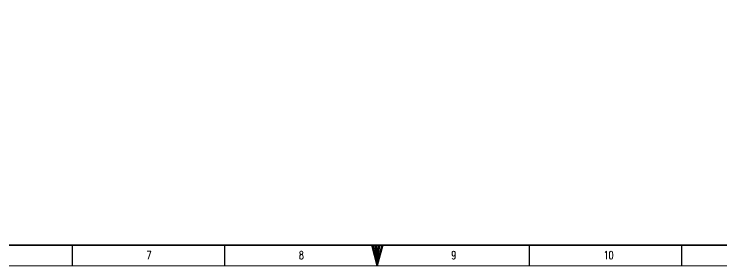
# Model space of a CAD drawing. Header units: inches. Extents: x 112 to 4169, y -2569 to 841.
# Drawn here: x 1908.2 to 2193.2, y -2569 to -2467.8 of the extents above; entities that cross this region are included whole.
import ezdxf

# ---------------------------------------------------------------- set-up
doc = ezdxf.new("R2010")
doc.units = ezdxf.units.IN
doc.header["$MEASUREMENT"] = 0
doc.styles.add('TEG BORDER', font='txt_qlt.shx', dxfattribs={"width": 0.7, "bigfont": 'hztxt.shx'})

# ---------------------------------------------------------------- blocks, each defined once
blk = doc.blocks.new('240 BORDER A2')
at = {"linetype": 'Continuous'}
blk.add_line((5, 5), (489, 5), dxfattribs=at)
for p, q in [((222.75, 0), (222.75, 5)), ((259.88, 0), (259.88, 5)), ((297, 0), (297, 5)), ((334.12, 0), (334.12, 5)), ((371.25, 0), (371.25, 5))]:
    blk.add_line(p, q)
at = {"color": 5, "lineweight": 15}
blk.add_lwpolyline([(0, 420), (594, 420), (594, 0), (0, 0)], close=True, dxfattribs=at)
blk.add_lwpolyline([(5, 415), (589, 415), (589, 5), (5, 5)], close=True)
blk.add_lwpolyline([(297, 0), (295.66, 5), (298.34, 5), (297, 0), (296, 5), (296.33, 5), (297, 0), (296.67, 5), (297.33, 5), (297, 0), (297.67, 5), (298, 5), (297, 0)])
at = {"char_height": 2, "width": 2, "attachment_point": 7, "style": 'TEG BORDER'}
for s, insert in [('7', (240.8, 1.59)), ('8', (277.92, 1.59)), ('9', (315.05, 1.59)), ('\\pi2.2204e-016;10', (352.17, 1.59))]:
    blk.add_mtext(s, dxfattribs=dict(at, insert=insert))

msp = doc.modelspace()

# ---------------------------------------------------------------- block references
at = {"xscale": 1.652949273830399, "yscale": 1.652949273830399, "zscale": 1.652949273830399}
msp.add_blockref('240 BORDER A2', (1563.5, -2569.03), dxfattribs=at)

doc.saveas('drawing.dxf')
